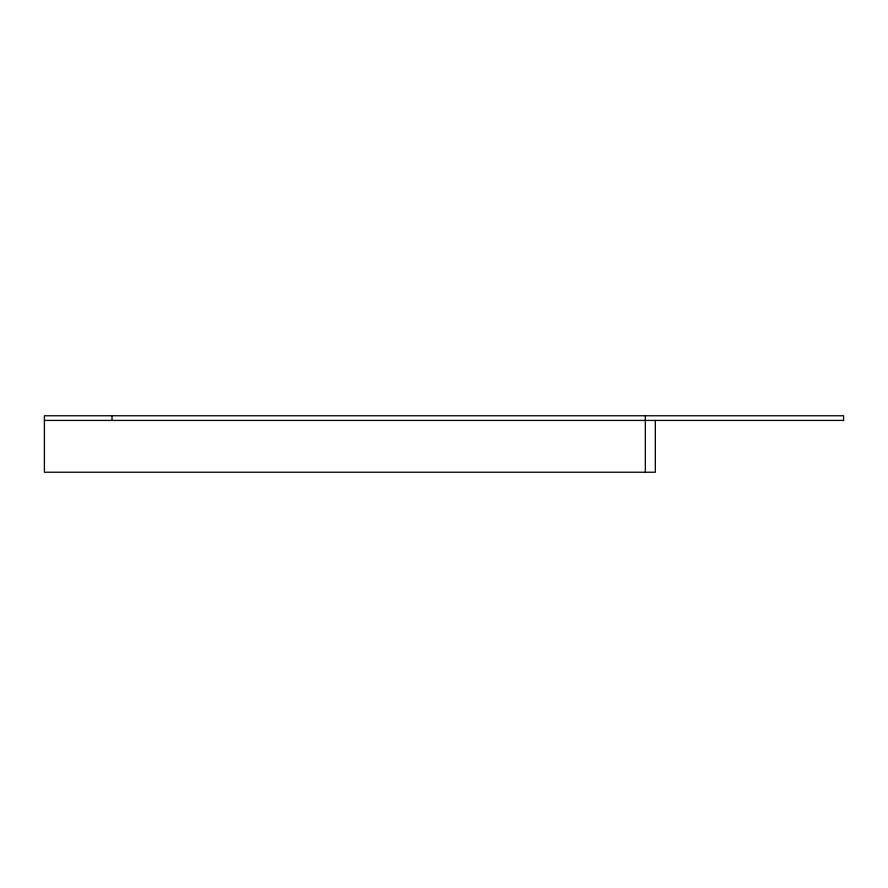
<?xml version="1.0" encoding="UTF-8"?>
<svg xmlns="http://www.w3.org/2000/svg" width="888" height="888" viewBox="0 0 888 888"><rect width="100%" height="100%" fill="white"/><g stroke="black" fill="none" stroke-linecap="round" stroke-linejoin="round"><path stroke-width="1.33" d="M645.343 472.238L645.343 415.762M44.4 420.424L843.6 420.424L843.6 415.762L44.4 415.762L44.4 472.238L655.333 472.238L655.333 420.424M112.021 415.762L112.021 420.424"/></g></svg>
